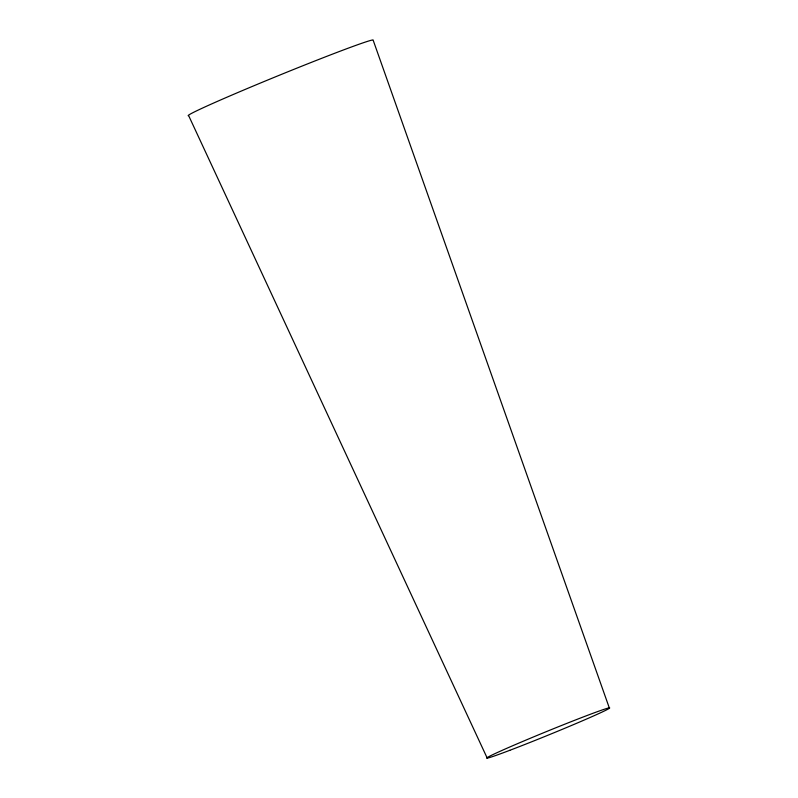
<?xml version="1.0" encoding="UTF-8"?>
<svg xmlns="http://www.w3.org/2000/svg" width="798" height="798" viewBox="0 0 798 798"><rect width="100%" height="100%" fill="white"/><g stroke="black" fill="none" stroke-linecap="round" stroke-linejoin="round"><path stroke-width="1.2" d="M487.209 758.1L188.707 115.75A100.149 2.973 -22.2 0 1 270.741 78.773A100.149 2.973 -22.2 0 1 373.055 39.9L609.293 707.866M509.832 750.3A66.324 1.965 -22.2 0 0 608.944 708.564A66.324 1.965 -22.2 0 0 525.962 740.085A66.324 1.965 -22.2 0 0 509.832 750.3"/></g></svg>
